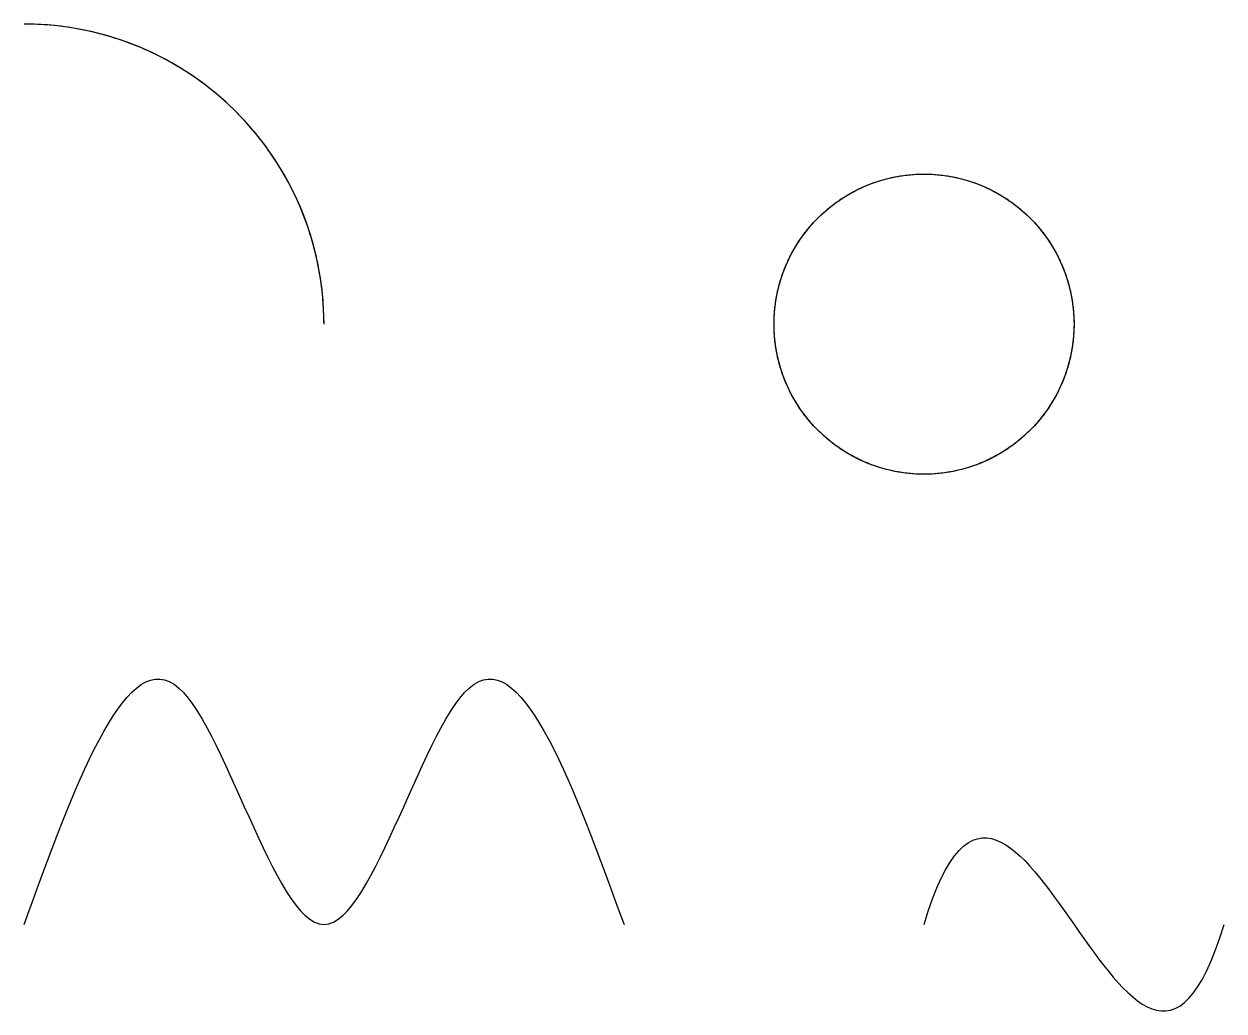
# Model space of a CAD drawing. Header units: metres. Extents: x 0 to 40, y -22.9 to 10.
import ezdxf

# ---------------------------------------------------------------- set-up
doc = ezdxf.new("R2010")
doc.units = ezdxf.units.M

msp = doc.modelspace()

# ---------------------------------------------------------------- linework, layer by layer
at = {"color": 3}
msp.add_circle((30, 0), 5, dxfattribs=at)
msp.add_arc((0, 0), 10, 0, 90, dxfattribs=at)
at = {"color": 1}
msp.add_rational_spline([(10, 0), (10, 10), (0, 10)], [1, 0.707106781187, 1], degree=2, dxfattribs=at)
at = {"color": 5}
msp.add_rational_spline([(35, 0), (35, 5), (30, 5), (25, 5), (25, 0), (25, -5), (30, -5), (35, -5), (35, 0)], [1, 0.707106781187, 1, 0.707106781187, 1, 0.707106781187, 1, 0.707106781187, 1], degree=2, knots=[0, 0, 0, 0.25, 0.25, 0.5, 0.5, 0.75, 0.75, 1, 1, 1], dxfattribs=at)
at = {"color": 6}
msp.add_spline([(0, -20), (5, -12), (10, -20), (15, -12), (20, -20)], degree=3, dxfattribs=at)
at = {"color": 2}
msp.add_open_spline([(30, -20), (33, -10), (37, -30), (40, -20)], degree=3, dxfattribs=at)

doc.saveas('drawing.dxf')
